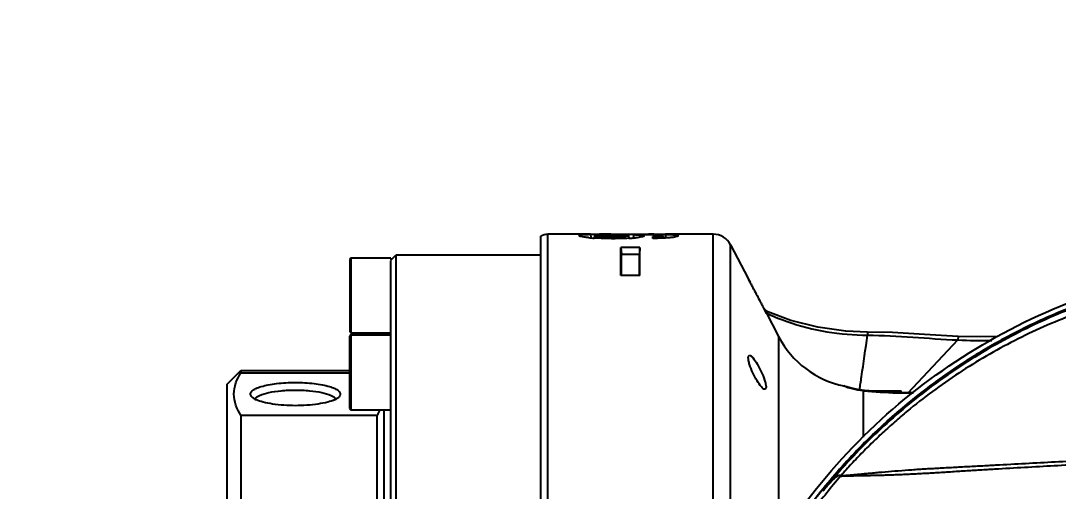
# Model space of a CAD drawing. Header units: millimetres. Extents: x 4086 to 8300, y 123 to 1549.
# Drawn here: x 7579.76 to 7598.78, y 1110.47 to 1119.1 of the extents above; entities that cross this region are included whole.
import ezdxf

# ---------------------------------------------------------------- set-up
doc = ezdxf.new("R2010")
doc.units = ezdxf.units.MM
doc.layers.add('外形图', color=7, linetype='Continuous')
doc.layers.add('尺寸标注', color=7, linetype='Continuous')
doc.styles.add('思源黑', font='SourceHanSansCN-Normal.ttf')
doc.dimstyles.new('尺寸标注_1_4比例', dxfattribs={"dimtxt": 7, "dimasz": 6, "dimexe": 2, "dimexo": 1.5, "dimgap": 1, "dimtad": 1, "dimdec": 1, "dimlfac": 4, "dimdsep": 46, "dimtxsty": '思源黑', "dimcen": 0.09, "dimadec": 0, "dimazin": 0, "dimtp": 0.01, "dimtm": 0.01, "dimtfac": 1, "dimtdec": 1, "dimtofl": 0, "dimtmove": 0, "dimatfit": 3, "dimfxl": 1, "dimtolj": 1, "dimarcsym": 0})

# ---------------------------------------------------------------- blocks, each defined once
blk = doc.blocks.new('*D793')
at = {"layer": 'Defpoints', "color": 0}
for p in [(7771.133, 1271.641), (7552.914, 959.632), (7712.796, 959.632)]:
    blk.add_point(p, dxfattribs=at)
at = {"layer": '尺寸标注', "color": 0, "lineweight": -2}
for p, q in [((7769.633, 1271.641), (7550.914, 1271.641)), ((7552.914, 1265.641), (7552.914, 965.632)), ((7711.296, 959.632), (7550.914, 959.632))]:
    blk.add_line(p, q, dxfattribs=at)
at = {"layer": '尺寸标注', "color": 0}
for points in [[(7553.914, 1265.641), (7551.914, 1265.641), (7552.914, 1271.641)], [(7551.914, 965.632), (7553.914, 965.632), (7552.914, 959.632)]]:
    blk.add_solid(points, dxfattribs=at)
at = {"layer": '尺寸标注', "color": 0, "insert": (7548.289, 1115.636), "char_height": 7, "attachment_point": 5, "rotation": 90, "style": '思源黑'}
blk.add_mtext('\\A1;1248', dxfattribs=at)

msp = doc.modelspace()

# ---------------------------------------------------------------- linework, layer by layer
at = {"layer": '外形图'}
for p, q in [((7589.2965, 1091.9672), (7589.2965, 1115.1417)), ((7589.4215, 1091.2619), (7589.4215, 1115.1796)), ((7590.2066, 1115.1796), (7589.4215, 1115.1796)), ((7590.2066, 1115.176), (7590.2096, 1115.1193)), ((7590.2788, 1115.1544), (7590.2748, 1115.1083)), ((7590.3727, 1115.1424), (7590.3708, 1115.1036)), ((7590.5776, 1115.1787), (7590.593, 1115.1787)), ((7590.593, 1115.1787), (7590.8126, 1115.1789)), ((7590.6079, 1115.1368), (7590.6079, 1115.0981)), ((7590.6079, 1115.1368), (7590.6198, 1115.1368)), ((7590.8126, 1115.1789), (7590.8126, 1115.1641)), ((7590.8126, 1115.1789), (7590.9028, 1115.1789)), ((7590.8223, 1115.142), (7590.8245, 1115.1018)), ((7590.9028, 1115.1789), (7590.9724, 1115.1788)), ((7590.9028, 1115.1538), (7590.907, 1115.1051)), ((7590.9724, 1115.1788), (7591.1242, 1115.1787)), ((7591.0272, 1115.168), (7591.0051, 1115.168)), ((7591.1242, 1115.1787), (7591.2671, 1115.1783)), ((7591.2671, 1115.1783), (7591.2669, 1115.1665)), ((7591.3439, 1115.102), (7591.3439, 1115.1391)), ((7591.4902, 1115.1437), (7591.4923, 1115.1053)), ((7591.534, 1115.1528), (7591.538, 1115.1076)), ((7591.5813, 1115.1755), (7591.578, 1115.1127)), ((7592.4522, 1115.1796), (7591.5813, 1115.1796)), ((7591.759, 1115.1682), (7591.7559, 1115.1285)), ((7592.4522, 1109.5457), (7592.4522, 1115.1796)), ((7590.7615, 1114.4216), (7590.7615, 1114.9336)), ((7591.1115, 1114.9336), (7590.7615, 1114.9336)), ((7590.7615, 1114.9336), (7590.7724, 1114.809)), ((7591.1115, 1114.9336), (7591.1006, 1114.809)), ((7591.1115, 1114.4216), (7591.1115, 1114.9336)), ((7592.7729, 1109.4455), (7592.7729, 1114.9852)), ((7592.7729, 1114.9852), (7593.0954, 1114.3671)), ((7585.7965, 1114.7171), (7585.7965, 1113.3921)), ((7585.8215, 1113.3671), (7585.8215, 1114.7421)), ((7586.5465, 1114.7421), (7585.8215, 1114.7421)), ((7586.5465, 1114.7046), (7586.6465, 1114.8046)), ((7586.5465, 1114.7421), (7586.5465, 1114.7046)), ((7586.6465, 1092.3046), (7586.6465, 1114.8046)), ((7586.6465, 1114.8046), (7589.2965, 1114.8046)), ((7590.7724, 1114.4216), (7590.7724, 1114.809)), ((7591.1006, 1114.809), (7590.7724, 1114.809)), ((7591.1006, 1114.4216), (7591.1006, 1114.809)), ((7586.5465, 1092.4196), (7586.5465, 1114.6892)), ((7591.1115, 1114.4216), (7590.7615, 1114.4216)), ((7593.0954, 1114.3671), (7593.1011, 1114.3559)), ((7593.114, 1114.3303), (7593.1007, 1114.3566)), ((7593.1011, 1114.3559), (7593.1137, 1114.3311)), ((7593.1137, 1114.3311), (7593.1306, 1114.2978)), ((7593.1305, 1114.298), (7593.114, 1114.3303)), ((7593.1481, 1114.2635), (7593.1305, 1114.298)), ((7593.1973, 1114.1678), (7593.1831, 1114.1953)), ((7593.3294, 1113.9149), (7593.3156, 1113.941)), ((7593.3842, 1113.8116), (7593.3665, 1113.8449)), ((7593.4024, 1113.7777), (7593.3842, 1113.8116)), ((7593.3843, 1113.8115), (7593.402, 1113.7784)), ((7593.4555, 1113.7556), (7593.3982, 1113.7855)), ((7593.402, 1113.7784), (7593.4158, 1113.7526)), ((7593.4155, 1113.7532), (7593.4024, 1113.7777)), ((7593.4198, 1113.7452), (7593.4155, 1113.7532)), ((7593.4158, 1113.7526), (7593.4195, 1113.7457)), ((7593.4195, 1113.7457), (7593.4215, 1113.7421)), ((7593.4215, 1113.7421), (7593.4198, 1113.7452)), ((7593.4215, 1113.7421), (7593.651, 1113.3022)), ((7586.5465, 1113.3671), (7585.8215, 1113.3671)), ((7585.7965, 1111.9854), (7585.7965, 1113.3104)), ((7585.8215, 1111.9604), (7585.8215, 1113.3354)), ((7585.8215, 1113.3354), (7586.5465, 1113.3354)), ((7593.651, 1113.3022), (7593.651, 1110.1103)), ((7596.0249, 1112.2709), (7596.9373, 1113.2405)), ((7596.9395, 1113.3012), (7596.9373, 1113.2405)), ((7597.6576, 1113.2997), (7596.9395, 1113.3012)), ((7583.5465, 1112.4296), (7583.7965, 1112.6796)), ((7583.7965, 1112.6796), (7583.7965, 1112.6375)), ((7583.7965, 1112.6796), (7585.7965, 1112.6796)), ((7583.7965, 1112.6375), (7585.7965, 1112.6375)), ((7583.5465, 1094.6797), (7583.5465, 1112.4295)), ((7594.8495, 1112.3977), (7594.8833, 1112.3882)), ((7594.8609, 1112.3934), (7594.8495, 1112.3977)), ((7594.9069, 1112.3802), (7594.8833, 1112.3882)), ((7594.8833, 1112.3882), (7594.8852, 1112.3875)), ((7594.8852, 1112.3875), (7594.9215, 1112.3708)), ((7594.9898, 1112.3552), (7594.9045, 1112.381)), ((7595.1258, 1112.325), (7594.9898, 1112.3552)), ((7595.2274, 1112.3112), (7595.1258, 1112.325)), ((7595.2025, 1112.311), (7595.227, 1112.3113)), ((7595.2025, 1112.311), (7595.2025, 1111.4583)), ((7595.4105, 1112.2951), (7595.227, 1112.3113)), ((7595.227, 1112.3113), (7595.2274, 1112.3112)), ((7595.2839, 1112.3032), (7595.2713, 1112.3043)), ((7595.3031, 1112.3046), (7595.8965, 1112.3046)), ((7595.8965, 1112.2734), (7595.8965, 1112.3046)), ((7596.1221, 1112.2723), (7596.0161, 1112.2707)), ((7583.7965, 1111.8583), (7583.7965, 1094.4296)), ((7583.7965, 1111.8583), (7586.2965, 1111.8583)), ((7585.8215, 1111.9604), (7586.5465, 1111.9604)), ((7586.2965, 1109.4921), (7586.2965, 1111.8583)), ((7586.4215, 1109.4921), (7586.4215, 1111.9604))]:
    msp.add_line(p, q, dxfattribs=at)
for points in [[(7595.2796, 1113.3849), (7594.8834, 1113.4021), (7594.3686, 1113.4723), (7593.8763, 1113.5966), (7593.4555, 1113.7556)], [(7596.9395, 1113.3013), (7596.3272, 1113.3421), (7595.7376, 1113.3753), (7595.2796, 1113.3849)], [(7595.203, 1112.3146), (7595.1217, 1112.3257), (7595.0583, 1112.34)], [(7596.0161, 1112.2707), (7595.7005, 1112.2779), (7595.4105, 1112.2951)], [(7596.1221, 1112.2724), (7596.0092, 1112.2707), (7595.8958, 1112.2734)]]:
    msp.add_lwpolyline(points, dxfattribs=at)
for centre, radius, start, end in [((7589.4215, 1114.9253), 0.25, 90, 120), ((7590.3161, 1109.2305), 5.9464, 91.05498, 91.51163), ((7590.4824, 1118.3163), 3.215, 264.34346, 266.27504), ((7590.3952, 1104.9413), 10.2364, 90.67069, 91.05572), ((7590.4866, 1097.185), 17.9932, 90.37642, 90.67264), ((7590.6303, 1075.2338), 39.9449, 90.07562, 90.37569), ((7590.6055, 1120.9348), 5.7979, 269.1477, 270.02333), ((7590.6119, 1120.4836), 5.3467, 270.08438, 270.83119), ((7590.7293, 1118.4571), 3.3568, 273.04053, 274.47327), ((7586.8032, 1116.3313), 4.36, 343.74358, 344.52519), ((7590.7764, 1117.839), 2.737, 274.49994, 275.25476), ((7590.8754, 1111.0884), 4.0816, 87.79741, 88.17828), ((7591.1413, 1075.5079), 39.6706, 89.63293, 89.81828), ((7591.267, 1094.9617), 20.2164, 89.36498, 89.63601), ((7591.3835, 1105.2085), 9.9689, 88.86303, 89.38187), ((7592.4522, 1114.8179), 0.3617, 27.55281, 90), ((7585.8215, 1114.7171), 0.025, 90, 180), ((7620.0744, 1128.0349), 30.2436, 207.08743, 207.23262), ((7619.2629, 1127.617), 29.3308, 207.29258, 207.54165), ((7618.5932, 1127.2679), 28.5756, 207.54202, 207.79914), ((7617.9867, 1126.9483), 27.89, 207.86014, 208.02281), ((7585.8215, 1113.3921), 0.025, 180, 270), ((7585.8215, 1113.3104), 0.025, 90, 180), ((7595.2025, 1114.1117), 1.75, 207.55281, 258.3631), ((7595.4141, 1113.9011), 1.606, 249.84915, 251.51534), ((7595.3934, 1113.8379), 1.5395, 251.50279, 255.09808), ((7595.3697, 1113.7413), 1.44, 255.02146, 263.3345), ((7596.0558, 1120.691), 8.4233, 264.18561, 264.33739), ((7596.0609, 1120.7417), 8.4742, 264.33747, 264.65355), ((7596.0484, 1120.584), 8.316, 264.72517, 268.94514), ((7595.2887, 1111.489), 0.8156, 88.42894, 89.99847), ((7596.0464, 1120.5339), 8.2659, 268.95233, 270.49955), ((7584.2568, 1112.5306), 0.4256, 241.81528, 244.67639), ((7585.3362, 1112.5306), 0.4256, 295.32367, 298.18473), ((7585.8215, 1111.9854), 0.025, 180, 270)]:
    msp.add_arc(centre, radius, start, end, dxfattribs=at)
for points, knots in [([(7589.9912, 1115.1546), (7589.9912, 1115.1584), (7590.0078, 1115.1654), (7590.059, 1115.171), (7590.1159, 1115.1737), (7590.1592, 1115.1749)], [0, 0, 0, 0, 0.0669936, 0.2415576, 1, 1, 1, 1]), ([(7590.1655, 1115.117), (7590.1396, 1115.1196), (7590.0957, 1115.1244), (7590.0387, 1115.1342), (7590.0089, 1115.1416), (7589.9912, 1115.1502), (7589.9912, 1115.1546)], [0, 0, 0, 0, 0.4323833, 0.7438511, 0.9273514, 1, 1, 1, 1]), ([(7590.62, 1115.0981), (7590.5895, 1115.0981), (7590.474, 1115.0988), (7590.3584, 1115.1026), (7590.2735, 1115.1082)], [0, 0, 0, 0, 0.2639154, 1, 1, 1, 1]), ([(7590.3688, 1115.1644), (7590.3464, 1115.1635), (7590.3152, 1115.1626), (7590.2897, 1115.1586), (7590.2788, 1115.1565), (7590.2788, 1115.1544)], [0, 0, 0, 0, 0.7388468, 0.9299676, 1, 1, 1, 1]), ([(7590.2788, 1115.1544), (7590.2788, 1115.1519), (7590.2917, 1115.1503), (7590.3178, 1115.1449), (7590.3501, 1115.1437), (7590.3727, 1115.1424)], [0, 0, 0, 0, 0.0796234, 0.2861868, 1, 1, 1, 1]), ([(7590.5932, 1115.1675), (7590.5733, 1115.1675), (7590.4984, 1115.1673), (7590.4236, 1115.1664), (7590.3688, 1115.1644)], [0, 0, 0, 0, 0.2668188, 1, 1, 1, 1]), ([(7590.8178, 1115.1641), (7590.801, 1115.1648), (7590.7262, 1115.1672), (7590.6513, 1115.1675), (7590.5932, 1115.1675)], [0, 0, 0, 0, 0.2236546, 1, 1, 1, 1]), ([(7590.6895, 1115.1374), (7590.7014, 1115.1376), (7590.7457, 1115.1384), (7590.79, 1115.14), (7590.8223, 1115.142)], [0, 0, 0, 0, 0.2692764, 1, 1, 1, 1]), ([(7590.9028, 1115.1538), (7590.9028, 1115.156), (7590.8918, 1115.1581), (7590.8677, 1115.1622), (7590.8385, 1115.1632), (7590.8178, 1115.1641)], [0, 0, 0, 0, 0.0773444, 0.2768128, 1, 1, 1, 1]), ([(7590.8223, 1115.142), (7590.8426, 1115.1433), (7590.8608, 1115.1493), (7590.9028, 1115.1468), (7590.9028, 1115.1538)], [0, 0, 0, 0, 0.744554, 1, 1, 1, 1]), ([(7591.1843, 1115.1457), (7591.1843, 1115.1417), (7591.1678, 1115.1341), (7591.1201, 1115.1231), (7591.0669, 1115.1172), (7591.0271, 1115.1135)], [0, 0, 0, 0, 0.0748125, 0.2610926, 1, 1, 1, 1]), ([(7591.0323, 1115.167), (7591.071, 1115.1655), (7591.1223, 1115.1624), (7591.1688, 1115.1562), (7591.1843, 1115.1494), (7591.1843, 1115.1457)], [0, 0, 0, 0, 0.7480668, 0.9293425, 1, 1, 1, 1]), ([(7591.3951, 1115.1641), (7591.3756, 1115.1647), (7591.2939, 1115.1665), (7591.2122, 1115.1673), (7591.1501, 1115.1676)], [0, 0, 0, 0, 0.2390985, 1, 1, 1, 1]), ([(7591.5398, 1115.1072), (7591.4917, 1115.1049), (7591.4264, 1115.103), (7591.3611, 1115.1021), (7591.3439, 1115.102)], [0, 0, 0, 0, 0.737186, 1, 1, 1, 1]), ([(7591.534, 1115.1528), (7591.534, 1115.1588), (7591.4994, 1115.1556), (7591.4846, 1115.1605), (7591.4685, 1115.1614)], [0, 0, 0, 0, 0.2698595, 1, 1, 1, 1]), ([(7591.4902, 1115.1437), (7591.5016, 1115.1444), (7591.5126, 1115.146), (7591.534, 1115.1491), (7591.534, 1115.1528)], [0, 0, 0, 0, 0.7559377, 1, 1, 1, 1]), ([(7591.6937, 1115.1192), (7591.6825, 1115.1178), (7591.6313, 1115.1124), (7591.58, 1115.1092), (7591.5398, 1115.1072)], [0, 0, 0, 0, 0.2182249, 1, 1, 1, 1]), ([(7591.5813, 1115.1755), (7591.5942, 1115.1752), (7591.6386, 1115.1742), (7591.6829, 1115.1728), (7591.7145, 1115.1712)], [0, 0, 0, 0, 0.2891359, 1, 1, 1, 1]), ([(7591.8155, 1115.1515), (7591.8155, 1115.1417), (7591.7579, 1115.1293), (7591.7261, 1115.123), (7591.6937, 1115.1192)], [0, 0, 0, 0, 0.2317176, 1, 1, 1, 1]), ([(7591.759, 1115.1682), (7591.774, 1115.1669), (7591.7911, 1115.1667), (7591.8155, 1115.1566), (7591.8155, 1115.1515)], [0, 0, 0, 0, 0.7492234, 1, 1, 1, 1]), ([(7613.7309, 1091.8432), (7612.4214, 1091.9109), (7609.8028, 1092.0547), (7606.5302, 1092.247), (7603.914, 1092.4304), (7601.9495, 1092.5272), (7600.0025, 1092.8688), (7597.5513, 1093.8202), (7594.8554, 1095.7935), (7592.6633, 1099.1426), (7591.7751, 1103.0477), (7592.3094, 1107.017), (7594.1954, 1110.5527), (7597.1961, 1113.1968), (7600.3213, 1114.414), (7602.9372, 1114.6304), (7604.9001, 1114.7447), (7606.8631, 1114.8795), (7609.0094, 1115.0071), (7610.5019, 1115.0921), (7611.3399, 1115.1383)], [0.28146252, 0.28146252, 0.28146252, 0.28146252, 0.31273614, 0.34400979, 0.35964567, 0.37528804, 0.39090882, 0.40654015, 0.43767886, 0.46883558, 0.50000932, 0.531187, 0.56236151, 0.59353222, 0.62470786, 0.64034231, 0.65599699, 0.67162568, 0.68726241, 0.70727908, 0.70727908, 0.70727908, 0.70727908]), ([(7611.34, 1115.1385), (7611.0122, 1115.1204), (7610.3277, 1115.0822), (7609.2865, 1115.0223), (7608.2164, 1114.9591), (7607.3248, 1114.9048), (7606.6116, 1114.8604), (7606.0767, 1114.8267), (7605.5418, 1114.7925), (7605.007, 1114.7579), (7604.4722, 1114.7227), (7604.0265, 1114.6931), (7603.67, 1114.6691), (7603.4027, 1114.651), (7603.1799, 1114.6357), (7603.0016, 1114.6233), (7602.868, 1114.6142), (7602.7343, 1114.6051), (7602.6006, 1114.5962), (7602.4669, 1114.5871), (7602.2887, 1114.5745), (7602.0661, 1114.5568), (7601.8438, 1114.5349), (7601.6664, 1114.514), (7601.4893, 1114.4906), (7601.2684, 1114.4572), (7601.0045, 1114.4107), (7600.6542, 1114.3404), (7600.2196, 1114.2368), (7599.7048, 1114.0871), (7599.1978, 1113.9125), (7598.6999, 1113.7137), (7598.2123, 1113.4909), (7597.736, 1113.2446), (7597.2722, 1112.9756), (7596.822, 1112.6845), (7596.3865, 1112.3718), (7595.9666, 1112.0384), (7595.5634, 1111.685), (7595.1778, 1111.3124), (7594.8108, 1110.9216), (7594.4632, 1110.5134), (7594.1358, 1110.0889), (7593.8292, 1109.649), (7593.5444, 1109.1947), (7593.282, 1108.7272), (7593.0426, 1108.2475), (7592.8267, 1107.7567), (7592.6351, 1107.2559), (7592.4682, 1106.7465), (7592.326, 1106.2295), (7592.17, 1105.532), (7592.0645, 1104.824), (7592.0108, 1104.1114), (7591.9918, 1103.3969), (7592.0341, 1102.5033), (7592.1626, 1101.6181), (7592.316, 1100.9201), (7592.4562, 1100.4026), (7592.6213, 1099.8925), (7592.811, 1099.391), (7593.025, 1098.8994), (7593.2626, 1098.4188), (7593.5233, 1097.9503), (7593.8064, 1097.4949), (7594.1112, 1097.0539), (7594.4371, 1096.6281), (7594.7831, 1096.2186), (7595.1487, 1095.8264), (7595.5329, 1095.4524), (7595.9347, 1095.0975), (7596.3533, 1094.7625), (7596.7877, 1094.4482), (7597.2368, 1094.1553), (7597.6995, 1093.8846), (7598.1749, 1093.6366), (7598.6617, 1093.4119), (7599.1588, 1093.2112), (7599.6651, 1093.0348), (7600.1794, 1092.8831), (7600.7004, 1092.7568), (7601.2269, 1092.6557), (7601.6692, 1092.5923), (7602.0246, 1092.5561), (7602.2472, 1092.5379), (7602.4254, 1092.5249), (7602.5591, 1092.5158), (7602.6928, 1092.5068), (7602.871, 1092.4948), (7603.0938, 1092.4794), (7603.3612, 1092.461), (7603.6285, 1092.4428), (7603.985, 1092.4189), (7604.4307, 1092.3893), (7604.9655, 1092.354), (7605.5003, 1092.3193), (7606.0352, 1092.2851), (7606.5701, 1092.2513), (7607.2833, 1092.2069), (7608.1749, 1092.1526), (7609.2449, 1092.0892), (7610.3151, 1092.0277), (7611.3853, 1091.9679), (7612.4557, 1091.9098), (7613.2376, 1091.8687), (7613.6626, 1091.8467), (7613.7309, 1091.8432)], [0.31313948, 0.31313948, 0.31313948, 0.31313948, 0.32031776, 0.32813038, 0.33594301, 0.34375564, 0.34766195, 0.35156827, 0.35547458, 0.3593809, 0.36328721, 0.36719352, 0.36914668, 0.37109984, 0.373053, 0.37402957, 0.37500615, 0.37598273, 0.37695931, 0.37793589, 0.37891247, 0.38086562, 0.38281876, 0.38379535, 0.38477194, 0.38672507, 0.38867821, 0.39063135, 0.39453735, 0.39844338, 0.40234947, 0.40625559, 0.41016175, 0.41406793, 0.41797412, 0.4218803, 0.42578647, 0.42969264, 0.43359882, 0.437505, 0.44141117, 0.44531735, 0.44922352, 0.4531297, 0.45703588, 0.46094205, 0.46484823, 0.4687544, 0.47266057, 0.47656675, 0.48047293, 0.48437911, 0.49218919, 0.49609537, 0.50000154, 0.50781156, 0.51562164, 0.51952782, 0.523434, 0.52734018, 0.53124635, 0.53515252, 0.5390587, 0.54296487, 0.54687105, 0.55077723, 0.5546834, 0.55858958, 0.56249575, 0.56640193, 0.5703081, 0.57421428, 0.57812046, 0.58202664, 0.58593281, 0.58983897, 0.59374512, 0.59765123, 0.60155729, 0.6054633, 0.60936929, 0.61327529, 0.61718125, 0.61913439, 0.62108754, 0.62206412, 0.6230407, 0.62401727, 0.62499385, 0.62694701, 0.62890017, 0.63085332, 0.63280648, 0.6367128, 0.64061911, 0.64452542, 0.64843174, 0.65233805, 0.65624437, 0.66405699, 0.67186962, 0.67968225, 0.68749488, 0.69530751, 0.70312013, 0.70461453, 0.70461453, 0.70461453, 0.70461453]), ([(7591.9042, 1103.5546), (7591.9042, 1105.0859), (7592.5543, 1108.186), (7595.3091, 1112.0163), (7598.7127, 1114.0269), (7601.7193, 1114.6892), (7603.2506, 1114.7367), (7604.0089, 1114.7763)], [0, 0, 0, 0, 0.2501627, 0.5002704, 0.7502858, 0.875949, 1, 1, 1, 1]), ([(7603.1616, 1114.6118), (7603.1099, 1114.6082), (7603.0064, 1114.6011), (7602.8511, 1114.5905), (7602.6958, 1114.5799), (7602.5406, 1114.5695), (7602.3853, 1114.5587), (7602.2301, 1114.5472), (7602.075, 1114.5344), (7601.9201, 1114.5198), (7601.7653, 1114.5032), (7601.6108, 1114.4841), (7601.4567, 1114.4627), (7601.2516, 1114.4312), (7600.9961, 1114.3863), (7600.6911, 1114.324), (7600.3879, 1114.2532), (7600.0869, 1114.1739), (7599.7883, 1114.086), (7599.3936, 1113.9576), (7598.9073, 1113.7763), (7598.3369, 1113.5263), (7597.7816, 1113.2444), (7597.243, 1112.9317), (7596.7229, 1112.5891), (7596.223, 1112.2177), (7595.7449, 1111.8186), (7595.2901, 1111.3932), (7594.8599, 1110.9429), (7594.5905, 1110.6268), (7594.4605, 1110.4652)], [0, 0, 0, 0, 0.0156256, 0.0312513, 0.046877, 0.0625027, 0.0781284, 0.0937542, 0.1093806, 0.1250069, 0.1406328, 0.1562591, 0.1718856, 0.1875119, 0.2187635, 0.2500151, 0.2812669, 0.3125187, 0.3437705, 0.3750223, 0.4375197, 0.5000172, 0.5625149, 0.625013, 0.687511, 0.7500089, 0.8125066, 0.8750045, 0.9375025, 1, 1, 1, 1]), ([(7603.1742, 1114.4517), (7603.0761, 1114.4448), (7602.8797, 1114.4319), (7602.5851, 1114.4139), (7602.2905, 1114.3949), (7602.0452, 1114.3758), (7601.8493, 1114.3574), (7601.7025, 1114.3418), (7601.556, 1114.324), (7601.4097, 1114.3042), (7601.2637, 1114.2824), (7601.1181, 1114.2587), (7600.9727, 1114.2331), (7600.7793, 1114.1966), (7600.5385, 1114.1464), (7600.2512, 1114.0787), (7599.9657, 1114.0033), (7599.5881, 1113.8926), (7599.1218, 1113.7349), (7598.5736, 1113.5153), (7598.0384, 1113.2655), (7597.5179, 1112.9865), (7597.0136, 1112.679), (7596.527, 1112.3442), (7596.1377, 1112.043), (7595.8366, 1111.7895), (7595.6161, 1111.5932), (7595.401, 1111.3909), (7595.1915, 1111.1829), (7594.9878, 1110.9692), (7594.856, 1110.8231), (7594.791, 1110.7492)], [0, 0, 0, 0, 0.0312513, 0.0625029, 0.0937542, 0.1250061, 0.1406322, 0.156258, 0.171884, 0.1875099, 0.2031355, 0.2187608, 0.2343862, 0.2500116, 0.2812616, 0.3125118, 0.343762, 0.3750122, 0.4375068, 0.5000014, 0.5624969, 0.6249935, 0.6874909, 0.7499887, 0.8124865, 0.8437384, 0.8749905, 0.9062428, 0.9374951, 0.9687478, 1, 1, 1, 1]), ([(7593.4136, 1113.7427), (7593.5416, 1113.6796), (7594.1348, 1113.4356), (7594.7832, 1113.3308), (7595.2808, 1113.3276)], [0, 0, 0, 0, 0.2229504, 1, 1, 1, 1]), ([(7595.2796, 1113.3849), (7595.2845, 1113.385), (7595.2745, 1113.3536), (7595.2808, 1113.3418), (7595.2808, 1113.3276)], [0, 0, 0, 0, 0.2558004, 1, 1, 1, 1]), ([(7595.1349, 1112.3246), (7595.1475, 1112.4047), (7595.1983, 1112.7387), (7595.2445, 1113.0734), (7595.2808, 1113.3276)], [0, 0, 0, 0, 0.239906, 1, 1, 1, 1]), ([(7593.256, 1112.4916), (7593.2276, 1112.5388), (7593.1771, 1112.6378), (7593.127, 1112.7605), (7593.1028, 1112.8579), (7593.0916, 1112.9078), (7593.1, 1112.9603), (7593.1167, 1112.9604)], [0, 0, 0, 0, 0.3264856, 0.6549065, 0.7943313, 0.9013784, 1, 1, 1, 1]), ([(7593.1167, 1112.9604), (7593.1415, 1112.9604), (7593.1945, 1112.8959), (7593.2324, 1112.8434), (7593.256, 1112.8041)], [0, 0, 0, 0, 0.3514308, 1, 1, 1, 1]), ([(7593.256, 1112.8041), (7593.2845, 1112.7568), (7593.3358, 1112.6579), (7593.388, 1112.5355), (7593.4134, 1112.4382), (7593.4258, 1112.3877), (7593.4159, 1112.3354), (7593.399, 1112.3353)], [0, 0, 0, 0, 0.3259956, 0.6540206, 0.7934921, 0.9005485, 1, 1, 1, 1]), ([(7583.7965, 1111.8583), (7583.7232, 1111.9733), (7583.6198, 1112.2479), (7583.7232, 1112.5225), (7583.7965, 1112.6375)], [0, 0, 0, 0, 0.5000014, 1, 1, 1, 1]), ([(7583.9842, 1112.215), (7583.9762, 1112.2283), (7583.9687, 1112.2656), (7584.0099, 1112.3153), (7584.079, 1112.3548), (7584.1795, 1112.391), (7584.3072, 1112.4209), (7584.5153, 1112.4522), (7584.6817, 1112.4607), (7584.7965, 1112.4607)], [0, 0, 0, 0, 0.050744, 0.1096755, 0.1955813, 0.3121088, 0.4568016, 0.6244109, 1, 1, 1, 1]), ([(7584.7965, 1112.4607), (7584.9113, 1112.4607), (7585.0776, 1112.4522), (7585.2858, 1112.4209), (7585.4135, 1112.391), (7585.5139, 1112.3548), (7585.5831, 1112.3153), (7585.6242, 1112.2656), (7585.6168, 1112.2283), (7585.6088, 1112.215)], [0, 0, 0, 0, 0.3755891, 0.5431985, 0.6878912, 0.8044187, 0.8903245, 0.949256, 1, 1, 1, 1]), ([(7593.399, 1112.3353), (7593.3736, 1112.3353), (7593.3184, 1112.3985), (7593.2798, 1112.4521), (7593.256, 1112.4916)], [0, 0, 0, 0, 0.3559251, 1, 1, 1, 1]), ([(7584.0557, 1112.1575), (7584.0744, 1112.1881), (7584.163, 1112.2371), (7584.3253, 1112.2828), (7584.5467, 1112.3143), (7584.7098, 1112.3213), (7584.7965, 1112.3213)], [0, 0, 0, 0, 0.1393657, 0.3662033, 0.6638158, 1, 1, 1, 1]), ([(7584.7965, 1112.3213), (7584.8831, 1112.3213), (7585.0463, 1112.3143), (7585.2677, 1112.2828), (7585.4299, 1112.2371), (7585.5186, 1112.1881), (7585.5373, 1112.1575)], [0, 0, 0, 0, 0.3361843, 0.6337969, 0.8606344, 1, 1, 1, 1]), ([(7584.0558, 1112.1555), (7584.0476, 1112.16), (7584.0208, 1112.1757), (7583.9955, 1112.1963), (7583.9842, 1112.215)], [0, 0, 0, 0, 0.3003736, 1, 1, 1, 1]), ([(7584.7965, 1112.0351), (7584.6563, 1112.0351), (7584.4567, 1112.047), (7584.2164, 1112.0939), (7584.1163, 1112.1263), (7584.0748, 1112.146)], [0, 0, 0, 0, 0.5729921, 0.8123343, 1, 1, 1, 1]), ([(7585.5182, 1112.146), (7585.4767, 1112.1263), (7585.3766, 1112.0939), (7585.1363, 1112.047), (7584.9367, 1112.0351), (7584.7965, 1112.0351)], [0, 0, 0, 0, 0.1876656, 0.4270078, 1, 1, 1, 1]), ([(7585.6088, 1112.215), (7585.6054, 1112.2095), (7585.5862, 1112.1847), (7585.559, 1112.1673), (7585.5372, 1112.1555)], [0, 0, 0, 0, 0.2046639, 1, 1, 1, 1]), ([(7594.7884, 1110.7445), (7594.7944, 1110.7447), (7594.8066, 1110.7451), (7594.8251, 1110.7457), (7594.8438, 1110.7462), (7594.8693, 1110.747), (7594.902, 1110.7479), (7594.9561, 1110.7493), (7595.027, 1110.751), (7595.116, 1110.7529), (7595.2105, 1110.7548), (7595.3107, 1110.7568), (7595.4165, 1110.7591), (7595.5275, 1110.7617), (7595.6432, 1110.7649), (7595.763, 1110.7689), (7595.8862, 1110.7736), (7596.0557, 1110.7811), (7596.228, 1110.79), (7596.4023, 1110.8), (7596.5798, 1110.8106), (7596.8032, 1110.8245), (7597.0727, 1110.8414), (7597.3434, 1110.8581), (7597.7055, 1110.8799), (7598.1586, 1110.9063), (7598.7027, 1110.9368), (7599.2469, 1110.9663), (7599.7912, 1110.995), (7600.3354, 1111.0229), (7601.0611, 1111.0593), (7601.7869, 1111.0948), (7602.5127, 1111.1304), (7602.8756, 1111.1484), (7603.0571, 1111.1575)], [0, 0, 0, 0, 0.0021952, 0.0044305, 0.0066926, 0.0089878, 0.0136807, 0.0185123, 0.0286181, 0.0393561, 0.0507702, 0.0628778, 0.0756704, 0.0891024, 0.1031089, 0.1176122, 0.1325324, 0.1477955, 0.1790939, 0.1950252, 0.2110898, 0.2435008, 0.276149, 0.3089285, 0.3417789, 0.4075713, 0.4734003, 0.5392303, 0.6050541, 0.6708736, 0.7366928, 0.8683402, 0.934169, 1, 1, 1, 1]), ([(7594.791, 1110.7492), (7594.7972, 1110.7497), (7594.8099, 1110.7508), (7594.829, 1110.7525), (7594.8483, 1110.7541), (7594.8747, 1110.7564), (7594.9084, 1110.7594), (7594.9644, 1110.7644), (7595.0374, 1110.771), (7595.129, 1110.7794), (7595.2259, 1110.7884), (7595.3281, 1110.7978), (7595.4353, 1110.8077), (7595.5873, 1110.8214), (7595.7865, 1110.8384), (7596.0344, 1110.8573), (7596.2913, 1110.8743), (7596.5097, 1110.8872), (7596.6868, 1110.897), (7596.8659, 1110.9066), (7597.0909, 1110.9184), (7597.3616, 1110.9326), (7597.7238, 1110.9518), (7598.1771, 1110.9764), (7598.7213, 1111.0064), (7599.2656, 1111.0368), (7599.8099, 1111.0673), (7600.3541, 1111.0979), (7601.0797, 1111.1387), (7601.9868, 1111.1892), (7602.7125, 1111.2282), (7603.0755, 1111.2468)], [0, 0, 0, 0, 0.0022707, 0.0045829, 0.0069236, 0.0092989, 0.0141558, 0.0191553, 0.0296021, 0.0406736, 0.0523951, 0.064766, 0.0777619, 0.0913303, 0.1199259, 0.1500216, 0.1811637, 0.2130032, 0.2291011, 0.2452833, 0.277825, 0.310514, 0.3432826, 0.408922, 0.474602, 0.540283, 0.6059568, 0.6716255, 0.7372935, 0.868639, 1, 1, 1, 1]), ([(7594.7884, 1110.7445), (7594.7016, 1110.6431), (7594.5315, 1110.437), (7594.2869, 1110.1196), (7594.0536, 1109.7938), (7593.7581, 1109.3487), (7593.4868, 1108.888), (7593.2408, 1108.4137), (7593.0693, 1108.0516), (7592.9111, 1107.6834), (7592.7183, 1107.1851), (7592.5119, 1106.5496), (7592.3525, 1105.9006), (7592.2537, 1105.3755), (7592.2138, 1105.1114), (7592.1963, 1104.979)], [0, 0, 0, 0, 0.0625034, 0.1250075, 0.1875113, 0.2500154, 0.3750034, 0.4375074, 0.5000112, 0.5625149, 0.6250186, 0.7500052, 0.8749922, 0.9374962, 1, 1, 1, 1]), ([(7594.7883, 1110.7445), (7594.7878, 1110.7457), (7594.7866, 1110.7479), (7594.7838, 1110.7505), (7594.7803, 1110.7517), (7594.7766, 1110.7524), (7594.7728, 1110.753), (7594.7689, 1110.7533), (7594.7649, 1110.7532), (7594.7593, 1110.7527), (7594.752, 1110.7512), (7594.743, 1110.7482), (7594.7336, 1110.7441), (7594.7203, 1110.737), (7594.7031, 1110.7255), (7594.6823, 1110.7087), (7594.6607, 1110.6892), (7594.6387, 1110.6677), (7594.6165, 1110.6447), (7594.5941, 1110.6206), (7594.5717, 1110.5957), (7594.5417, 1110.5616), (7594.5046, 1110.5182), (7594.4753, 1110.4831), (7594.4607, 1110.4654)], [0, 0, 0, 0, 0.0085617, 0.0165224, 0.0246251, 0.0330734, 0.0415309, 0.0501024, 0.0589789, 0.0681941, 0.0875948, 0.1084914, 0.1310265, 0.1552312, 0.208584, 0.2682335, 0.3331258, 0.4017506, 0.4729391, 0.5459794, 0.6203435, 0.6956045, 0.8476111, 1, 1, 1, 1])]:
    msp.add_open_spline(points, degree=3, knots=knots, dxfattribs=at)
for points in [[(7590.3727, 1115.1424), (7590.4215, 1115.1396), (7590.4704, 1115.1382), (7590.5192, 1115.1375)], [(7590.9074, 1115.105), (7590.8117, 1115.0998), (7590.7159, 1115.0981), (7590.62, 1115.0981)], [(7591.3439, 1115.1391), (7591.3789, 1115.1396), (7591.4138, 1115.1403), (7591.4487, 1115.1416)], [(7591.4685, 1115.1614), (7591.4441, 1115.1626), (7591.4196, 1115.1635), (7591.3951, 1115.1641)], [(7591.4487, 1115.1416), (7591.4626, 1115.1421), (7591.4764, 1115.1428), (7591.4902, 1115.1437)], [(7591.7145, 1115.1712), (7591.7293, 1115.1704), (7591.7442, 1115.1695), (7591.759, 1115.1682)], [(7595.2808, 1113.3276), (7595.8337, 1113.3224), (7596.385, 1113.265), (7596.9373, 1113.2405)], [(7596.9373, 1113.2405), (7597.1447, 1113.2311), (7597.3525, 1113.2259), (7597.5599, 1113.2315)], [(7595.3111, 1112.3043), (7595.345, 1112.3033), (7595.379, 1112.3003), (7595.4127, 1112.2954)], [(7595.8965, 1112.3012), (7595.8131, 1112.2974), (7595.7299, 1112.2905), (7595.6469, 1112.2813)], [(7586.2965, 1111.8583), (7586.3173, 1111.8911), (7586.3364, 1111.925), (7586.353, 1111.9601)]]:
    msp.add_open_spline(points, degree=3, dxfattribs=at)

# ---------------------------------------------------------------- dimensions: what is measured, and where the dimension line sits
at = {"layer": '尺寸标注'}
dim = msp.add_linear_dim(base=(7552.9138, 959.6321), p1=(7771.1327, 1271.6408), p2=(7712.7964, 959.6321), angle=90, dimstyle='尺寸标注_1_4比例', dxfattribs=at)
dim.commit()
dim.dimension.update_dxf_attribs({"geometry": '*D793', "text_midpoint": (7552.9138, 1115.6364), "dimtype": 160})

doc.saveas('drawing.dxf')
